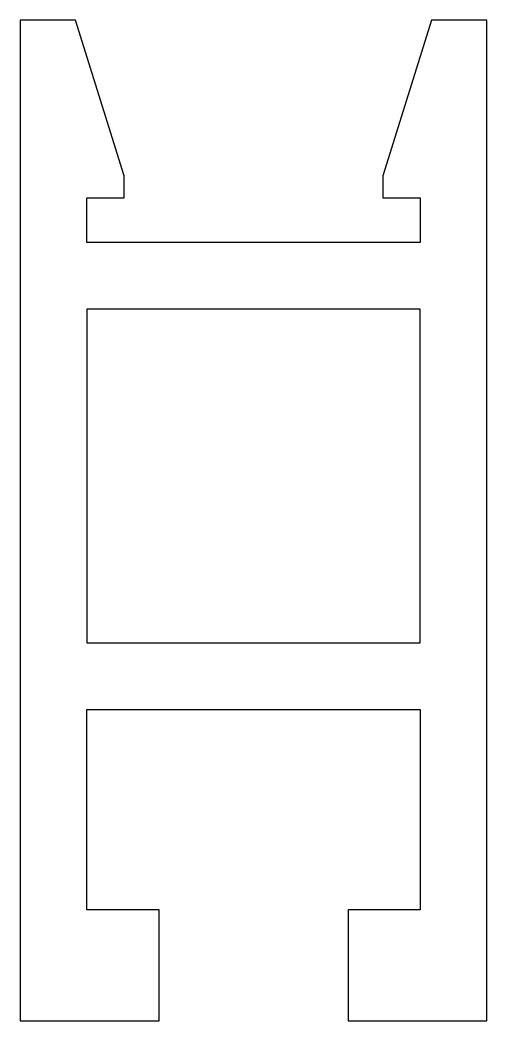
# Model space of a CAD drawing. Extents: x 254.5 to 275.5, y 226 to 271.
import ezdxf

# ---------------------------------------------------------------- set-up
doc = ezdxf.new("R2010")
doc.units = 0
doc.layers.add('ANA', color=220, linetype='CONTINUOUS')

msp = doc.modelspace()

# ---------------------------------------------------------------- linework, layer by layer
at = {"layer": 'ANA'}
for points in [[(260.73, 225.997), (260.73, 230.997), (257.48, 230.997), (257.48, 239.997), (272.48, 239.997), (272.48, 230.997), (269.23, 230.997), (269.23, 225.997), (275.48, 225.997), (275.48, 270.997), (272.98, 270.997), (270.792, 263.997), (270.792, 262.997), (272.48, 262.997), (272.48, 260.997), (257.48, 260.997), (257.48, 262.997), (259.167, 262.997), (259.167, 263.997), (256.98, 270.997), (254.48, 270.997), (254.48, 225.997)], [(257.48, 257.997), (257.48, 242.997), (272.48, 242.997), (272.48, 257.997)]]:
    msp.add_lwpolyline(points, close=True, dxfattribs=at)

doc.saveas('drawing.dxf')
